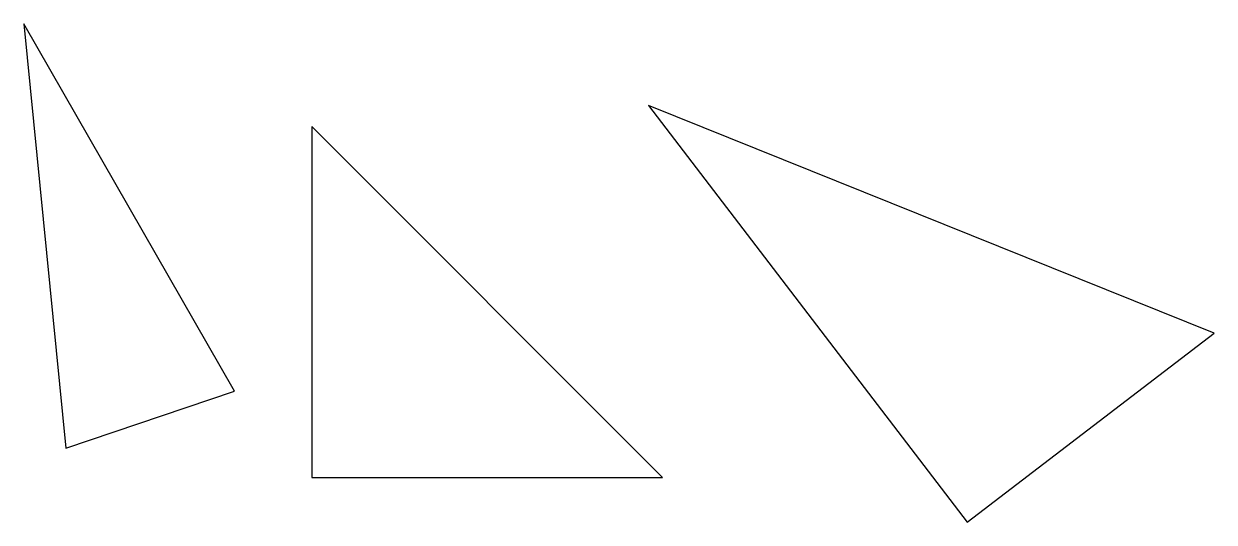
# Model space of a CAD drawing. Header units: millimetres. Extents: x 6.5 to 85.3, y 44.5 to 77.5.
import ezdxf

# ---------------------------------------------------------------- set-up
doc = ezdxf.new("R2010")
doc.units = ezdxf.units.MM
doc.layers.add('Layer 1', color=5, linetype='Continuous')

msp = doc.modelspace()

# ---------------------------------------------------------------- linework, layer by layer
at = {"layer": 'Layer 1'}
for points in [[(6.541, 77.467), (9.329, 49.415), (20.466, 53.19)], [(47.855, 72.077), (68.919, 44.53), (85.262, 57.027)], [(25.581, 70.679), (25.581, 47.492), (48.768, 47.492)]]:
    msp.add_lwpolyline(points, close=True, dxfattribs=at)

doc.saveas('drawing.dxf')
